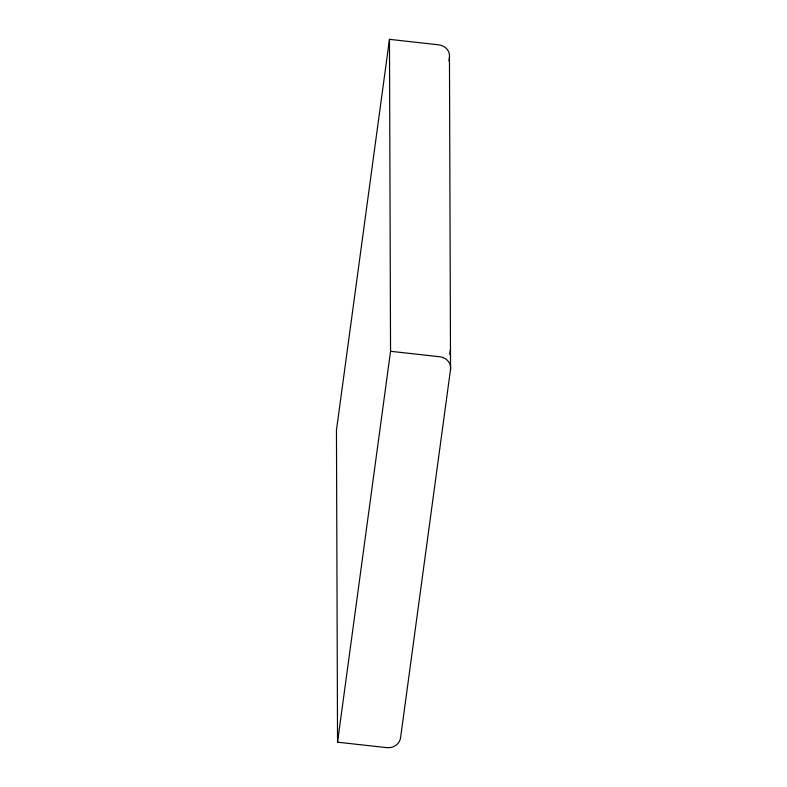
<?xml version="1.0" encoding="UTF-8"?>
<svg xmlns="http://www.w3.org/2000/svg" width="787" height="787" viewBox="0 0 787 787"><rect width="100%" height="100%" fill="white"/><g stroke="black" fill="none" stroke-linecap="round" stroke-linejoin="round"><path stroke-width="1.18" d="M389.467 39.35L336.452 430.243L337.544 742.18L386.751 747.65A12.395 11.254 -0.2 0 0 400.563 737.852L450.548 369.29L449.456 57.353A12.395 11.254 -0.2 0 0 438.674 44.82L389.467 39.35L390.549 351.287L337.544 742.18M448.964 61.002L449.456 57.353M449.751 354.524L450.41 349.664M390.549 351.287L439.756 356.757A12.395 11.254 -0.2 0 1 450.548 369.29"/></g></svg>
